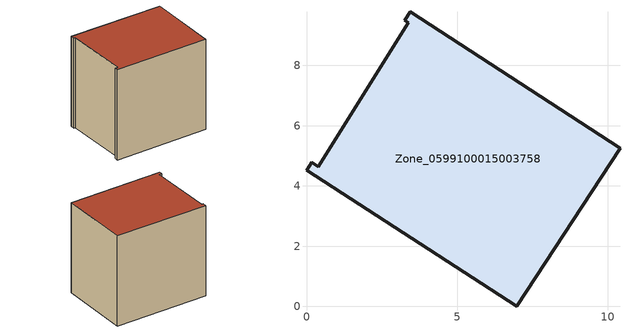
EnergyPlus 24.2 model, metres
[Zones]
Zone_0599100015003758
 floor ground (C_G): 0.17,4.78 0.39,4.63 3.37,9.42 3.25,9.49 3.45,9.78 10.4,5.25 6.98,0 0,4.52 z0.86
 wall outside (C_F): 3.45,9.78 3.25,9.49 3.37,9.42 0.39,4.63 0.17,4.78 0,4.52 6.98,0 10.4,5.25 3.45,9.78 z0.86:8.91
 roof outside (C_R): 0.39,4.63 0.17,4.78 0,4.52 6.98,0 10.4,5.25 3.45,9.78 3.25,9.49 3.37,9.42 z8.91
[BUILDING]
Pand.0599100015003758: North Axis=0; Terrain=City; Loads Convergence Tolerance Value=0.04; Temperature Convergence Tolerance Value=0.4; Solar Distribution=FullExterior; Maximum Number of Warmup Days=25; Minimum Number of Warmup Days=1
[Site:Location]
Rotterdam.The.Hague.AP_ZH_NLD Design_Conditions: Latitude=51.96; Longitude=4.45; Time Zone=1; Elevation=-4.5
[SITE:GROUNDTEMPERATURE:BUILDINGSURFACE]
18, 18, 18, 18, 18, 18, 18, 18, 18, 18, 18, 18
[MATERIAL] Thermal Absorptance=0.9; Solar Absorptance=0.7; Visible Absorptance=0.7
Name | Roughness | Thickness | Conductivity | Density | Specific Heat
G.TI.1965-1974 | MediumSmooth | 0.15 | 0.882353 | 540 | 1210
F.TI.1965-1974 | Rough | 0.3 | 0.697674 | 1920 | 840
R.TI.1965-1974 | MediumRough | 0.2 | 0.232558 | 1500 | 1000
[CONSTRUCTION]
C_G: G.TI.1965-1974
C_F: F.TI.1965-1974
C_R: R.TI.1965-1974
[ZONE]
Zone_0599100015003758: Type=1; Multiplier=1; Ceiling Height=Autocalculate; Volume=Autocalculate; Floor Area=autocalculate; Part of Total Floor Area=Yes
[ZONEINFILTRATION:DESIGNFLOWRATE]
Infil_Zone_0599100015003758: Zone or ZoneList or Space or SpaceList=Zone_0599100015003758; Schedule=AlwaysOn; Design Flow Rate Calculation Method=Flow/Area; Flow Rate per Floor Area=0.003; Constant Term Coefficient=1; Temperature Term Coefficient=0; Velocity Term Coefficient=0; Velocity Squared Term Coefficient=0
[HVACTEMPLATE:ZONE:IDEALLOADSAIRSYSTEM]
Zone_0599100015003758: Maximum Heating Supply Air Temperature=50; Minimum Cooling Supply Air Temperature=13; Maximum Heating Supply Air Humidity Ratio=0.0156; Minimum Cooling Supply Air Humidity Ratio=0.0077; Heating Limit=NoLimit; Cooling Limit=NoLimit; Dehumidification Control Type=ConstantSensibleHeatRatio; Cooling Sensible Heat Ratio=0.7; Dehumidification Setpoint=60; Humidification Control Type=None; Humidification Setpoint=30; Outdoor Air Method=None; Outdoor Air Flow Rate per Person=0.00944; Outdoor Air Flow Rate per Zone Floor Area=0; Outdoor Air Flow Rate per Zone=0; Demand Controlled Ventilation Type=None; Outdoor Air Economizer Type=NoEconomizer; Heat Recovery Type=None; Sensible Heat Recovery Effectiveness=0.7; Latent Heat Recovery Effectiveness=0.65
[ZONECONTROL:THERMOSTAT]
ThermostatControl_Zone_0599100015003758: Zone or ZoneList=Zone_0599100015003758; Control Type Schedule=DualSetpointControlType; Control 1=Thermostat_Zone_0599100015003758; Temperature Difference Between Cutout And Setpoint=0
[THERMOSTATSETPOINT:DUALSETPOINT]
Thermostat_Zone_0599100015003758: Heating Setpoint Temperature Schedule=HeatingSetpoint_Zone_0599100015003758; Cooling Setpoint Temperature Schedule=CoolingSetpoint_Zone_0599100015003758
[SCHEDULE:COMPACT]
HeatingSetpoint_Zone_0599100015003758: Through: 12/31, For: AllDays, Until: 24:00, 21
CoolingSetpoint_Zone_0599100015003758: Through: 12/31, For: AllDays, Until: 24:00, 24
DualSetpointControlType: Through: 12/31, For: AllDays, Until: 24:00, 4
AlwaysOn: Through: 12/31, For: AllDays, Until: 24:00, 1
